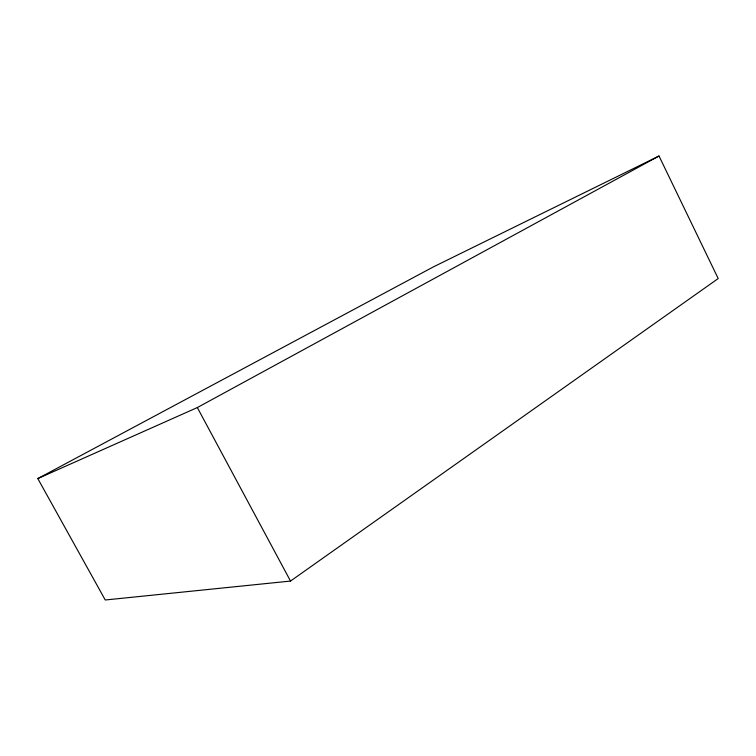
<?xml version="1.0" encoding="UTF-8"?>
<svg xmlns="http://www.w3.org/2000/svg" width="756" height="756" viewBox="0 0 756 756"><rect width="100%" height="100%" fill="white"/><g stroke="black" fill="none" stroke-linecap="round" stroke-linejoin="round"><path stroke-width="1.13" d="M290.521 581.062L718.2 278.548L659.015 156.01L433.575 266.792L37.8 478.576L105.254 599.99L290.521 581.062L197.335 407.56L37.8 478.576M197.335 407.56L659.015 156.01"/></g></svg>
